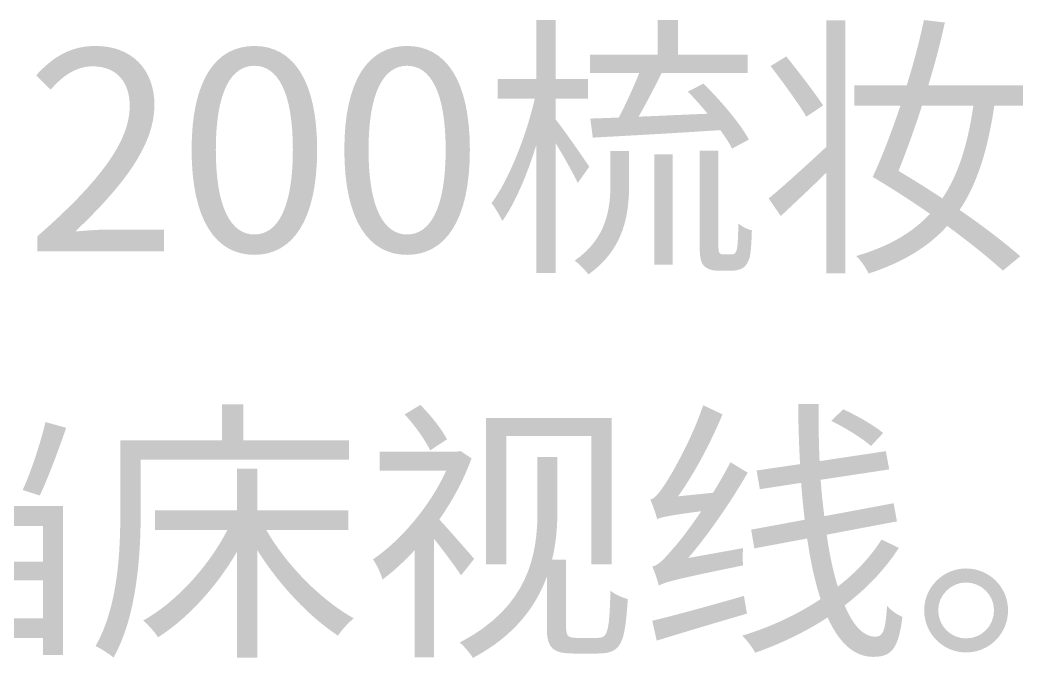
# Model space of a CAD drawing. Header units: millimetres. Extents: x -4600 to 229000, y -4300 to 19460.
# Drawn here: x 61440 to 62485, y 13772 to 14436 of the extents above; entities that cross this region are included whole.
import ezdxf

# ---------------------------------------------------------------- set-up
doc = ezdxf.new("R2010")
doc.units = ezdxf.units.MM
doc.header["$LTSCALE"] = 100
doc.layers.add('A-NOTE', color=7, linetype='Continuous', lineweight=18)

# ---------------------------------------------------------------- blocks, each defined once
blk = doc.blocks.new('A02_SHEET')
at = {"layer": 'A-NOTE'}
h = blk.add_hatch(color=256, dxfattribs=at)
edge = h.paths.add_edge_path()
edge.add_line((21978, 14435.7), (21978, 14374.3))
edge.add_line((21978, 14374.3), (21937.6, 14374.3))
edge.add_line((21937.6, 14374.3), (21937.6, 14354))
edge.add_line((21937.6, 14354), (21976.3, 14354))
edge.add_spline(control_points=[(21976.3, 14354), (21967.4, 14314.8), (21949.3, 14269.5), (21931.3, 14245.1)], knot_values=[0, 0, 0, 0, 1, 1, 1, 1], degree=3, periodic=0)
edge.add_spline(control_points=[(21931.3, 14245.1), (21935, 14240.3), (21939.9, 14232), (21942.5, 14226.5)], knot_values=[0, 0, 0, 0, 1, 1, 1, 1], degree=3, periodic=0)
edge.add_spline(control_points=[(21942.5, 14226.5), (21955.6, 14244.8), (21968.3, 14274.6), (21978, 14305.9)], knot_values=[0, 0, 0, 0, 1, 1, 1, 1], degree=3, periodic=0)
edge.add_line((21978, 14305.9), (21978, 14172.4))
edge.add_line((21978, 14172.4), (21998, 14172.4))
edge.add_line((21998, 14172.4), (21998, 14307.6))
edge.add_spline(control_points=[(21998, 14307.6), (22006.6, 14293.3), (22016.7, 14275.5), (22021, 14266.1)], knot_values=[0, 0, 0, 0, 1, 1, 1, 1], degree=3, periodic=0)
edge.add_line((22021, 14266.1), (22033, 14283))
edge.add_spline(control_points=[(22033, 14283), (22028.1, 14290.4), (22005.8, 14322.8), (21998, 14332.2)], knot_values=[0, 0, 0, 0, 1, 1, 1, 1], degree=3, periodic=0)
edge.add_line((21998, 14332.2), (21998, 14354))
edge.add_line((21998, 14354), (22031.6, 14354))
edge.add_line((22031.6, 14354), (22031.6, 14374.3))
edge.add_line((22031.6, 14374.3), (21998, 14374.3))
edge.add_line((21998, 14374.3), (21998, 14435.7))
edge.add_line((21998, 14435.7), (21978, 14435.7))
h = blk.add_hatch(color=256, dxfattribs=at)
edge = h.paths.add_edge_path()
edge.add_line((22034.1, 14333.1), (22036.7, 14313.3))
edge.add_spline(control_points=[(22036.7, 14313.3), (22072.8, 14315.3), (22122.1, 14317.9), (22169.4, 14321.1)], knot_values=[0, 0, 0, 0, 1, 1, 1, 1], degree=3, periodic=0)
edge.add_spline(control_points=[(22169.4, 14321.1), (22174.5, 14314.2), (22178.8, 14307.6), (22181.7, 14301.9)], knot_values=[0, 0, 0, 0, 1, 1, 1, 1], degree=3, periodic=0)
edge.add_line((22181.7, 14301.9), (22199.2, 14311.3))
edge.add_spline(control_points=[(22199.2, 14311.3), (22190.3, 14327.9), (22169.7, 14352), (22151.9, 14369.5)], knot_values=[0, 0, 0, 0, 1, 1, 1, 1], degree=3, periodic=0)
edge.add_line((22151.9, 14369.5), (22135.6, 14361.2))
edge.add_spline(control_points=[(22135.6, 14361.2), (22142.4, 14354.3), (22149.6, 14346.3), (22156.2, 14338.2)], knot_values=[0, 0, 0, 0, 1, 1, 1, 1], degree=3, periodic=0)
edge.add_line((22156.2, 14338.2), (22084.3, 14335.1))
edge.add_spline(control_points=[(22084.3, 14335.1), (22092.3, 14348.8), (22100.9, 14365.5), (22108.3, 14380.4)], knot_values=[0, 0, 0, 0, 1, 1, 1, 1], degree=3, periodic=0)
edge.add_line((22108.3, 14380.4), (22198, 14380.4))
edge.add_line((22198, 14380.4), (22198, 14399.6))
edge.add_line((22198, 14399.6), (22125.3, 14399.6))
edge.add_line((22125.3, 14399.6), (22125.3, 14435.7))
edge.add_line((22125.3, 14435.7), (22104.3, 14435.7))
edge.add_line((22104.3, 14435.7), (22104.3, 14399.6))
edge.add_line((22104.3, 14399.6), (22033.6, 14399.6))
edge.add_line((22033.6, 14399.6), (22033.6, 14380.4))
edge.add_line((22033.6, 14380.4), (22084.9, 14380.4))
edge.add_spline(control_points=[(22084.9, 14380.4), (22079.1, 14365.5), (22070.8, 14347.7), (22063.7, 14334.2)], knot_values=[0, 0, 0, 0, 1, 1, 1, 1], degree=3, periodic=0)
edge.add_line((22063.7, 14334.2), (22034.1, 14333.1))
h = blk.add_hatch(color=256, dxfattribs=at)
edge = h.paths.add_edge_path()
edge.add_line((22219.8, 14250), (22232.4, 14231.7))
edge.add_spline(control_points=[(22232.4, 14231.7), (22246.4, 14244.8), (22263.3, 14260.6), (22279.7, 14276.7)], knot_values=[0, 0, 0, 0, 1, 1, 1, 1], degree=3, periodic=0)
edge.add_line((22279.7, 14276.7), (22279.7, 14172.1))
edge.add_line((22279.7, 14172.1), (22299.7, 14172.1))
edge.add_line((22299.7, 14172.1), (22299.7, 14435.4))
edge.add_line((22299.7, 14435.4), (22279.7, 14435.4))
edge.add_line((22279.7, 14435.4), (22279.7, 14303.6))
edge.add_spline(control_points=[(22279.7, 14303.6), (22257.6, 14283), (22234.7, 14262.3), (22219.8, 14250)], knot_values=[0, 0, 0, 0, 1, 1, 1, 1], degree=3, periodic=0)
edge = h.paths.add_edge_path(flags=0)
edge.add_spline(control_points=[(22221.8, 14387.8), (22234.7, 14370.9), (22251, 14348.6), (22259, 14335.1)], knot_values=[0, 0, 0, 0, 1, 1, 1, 1], degree=3, periodic=0)
edge.add_line((22259, 14335.1), (22276.5, 14346.8))
edge.add_spline(control_points=[(22276.5, 14346.8), (22267.9, 14359.7), (22251.3, 14381.5), (22238.1, 14397.8)], knot_values=[0, 0, 0, 0, 1, 1, 1, 1], degree=3, periodic=0)
edge.add_line((22238.1, 14397.8), (22221.8, 14387.8))
h = blk.add_hatch(color=256, dxfattribs=at)
edge = h.paths.add_edge_path()
edge.add_spline(control_points=[(22328.1, 14272.4), (22348.4, 14260.3), (22368.8, 14247.1), (22387.7, 14234)], knot_values=[0, 0, 0, 0, 1, 1, 1, 1], degree=3, periodic=0)
edge.add_spline(control_points=[(22387.7, 14234), (22369.3, 14214.2), (22344.7, 14199.9), (22310.9, 14190.1)], knot_values=[0, 0, 0, 0, 1, 1, 1, 1], degree=3, periodic=0)
edge.add_spline(control_points=[(22310.9, 14190.1), (22315.5, 14185.8), (22321.2, 14177.8), (22323.8, 14171.8)], knot_values=[0, 0, 0, 0, 1, 1, 1, 1], degree=3, periodic=0)
edge.add_spline(control_points=[(22323.8, 14171.8), (22359.6, 14183.5), (22386, 14199.6), (22405.7, 14221.4)], knot_values=[0, 0, 0, 0, 1, 1, 1, 1], degree=3, periodic=0)
edge.add_spline(control_points=[(22405.7, 14221.4), (22428.4, 14204.7), (22448.4, 14188.7), (22463.6, 14174.9)], knot_values=[0, 0, 0, 0, 1, 1, 1, 1], degree=3, periodic=0)
edge.add_line((22463.6, 14174.9), (22481.7, 14189.8))
edge.add_spline(control_points=[(22481.7, 14189.8), (22465.3, 14204.2), (22443.3, 14221.1), (22418.6, 14238)], knot_values=[0, 0, 0, 0, 1, 1, 1, 1], degree=3, periodic=0)
edge.add_spline(control_points=[(22418.6, 14238), (22437.5, 14266.1), (22448.1, 14301.9), (22454.7, 14346.6)], knot_values=[0, 0, 0, 0, 1, 1, 1, 1], degree=3, periodic=0)
edge.add_line((22454.7, 14346.6), (22484.5, 14346.6))
edge.add_line((22484.5, 14346.6), (22484.5, 14367.8))
edge.add_line((22484.5, 14367.8), (22386, 14367.8))
edge.add_spline(control_points=[(22386, 14367.8), (22392.8, 14390.1), (22398.9, 14412.7), (22403.2, 14433.1)], knot_values=[0, 0, 0, 0, 1, 1, 1, 1], degree=3, periodic=0)
edge.add_line((22403.2, 14433.1), (22381.4, 14435.7))
edge.add_spline(control_points=[(22381.4, 14435.7), (22377.1, 14414.7), (22370.8, 14391.2), (22363.6, 14367.8)], knot_values=[0, 0, 0, 0, 1, 1, 1, 1], degree=3, periodic=0)
edge.add_line((22363.6, 14367.8), (22308.9, 14367.8))
edge.add_line((22308.9, 14367.8), (22308.9, 14346.6))
edge.add_line((22308.9, 14346.6), (22357, 14346.6))
edge.add_spline(control_points=[(22357, 14346.6), (22347.6, 14318.5), (22337.3, 14292.1), (22328.1, 14272.4)], knot_values=[0, 0, 0, 0, 1, 1, 1, 1], degree=3, periodic=0)
edge = h.paths.add_edge_path(flags=0)
edge.add_spline(control_points=[(22432.9, 14346.6), (22427.2, 14307), (22417.5, 14275.2), (22400.6, 14250)], knot_values=[0, 0, 0, 0, 1, 1, 1, 1], degree=3, periodic=0)
edge.add_spline(control_points=[(22400.6, 14250), (22385.7, 14260), (22370.2, 14269.5), (22355, 14278.7)], knot_values=[0, 0, 0, 0, 1, 1, 1, 1], degree=3, periodic=0)
edge.add_spline(control_points=[(22355, 14278.7), (22363, 14298.7), (22371.6, 14322.2), (22379.4, 14346.6)], knot_values=[0, 0, 0, 0, 1, 1, 1, 1], degree=3, periodic=0)
edge.add_line((22379.4, 14346.6), (22432.9, 14346.6))
h = blk.add_hatch(color=256, dxfattribs=at)
edge = h.paths.add_edge_path()
edge.add_line((21458.3, 14195), (21590.4, 14195))
edge.add_line((21590.4, 14195), (21590.4, 14217.6))
edge.add_line((21590.4, 14217.6), (21532.2, 14217.6))
edge.add_spline(control_points=[(21532.2, 14217.6), (21521.6, 14217.6), (21508.7, 14216.5), (21497.8, 14215.6)], knot_values=[0, 0, 0, 0, 1, 1, 1, 1], degree=3, periodic=0)
edge.add_spline(control_points=[(21497.8, 14215.6), (21547.1, 14262.3), (21580.3, 14305), (21580.3, 14347.1), (21580.3, 14384.4), (21556.6, 14408.7), (21519, 14408.7), (21492.4, 14408.7), (21474.1, 14396.7), (21457.1, 14378.1)], knot_values=[0, 0, 0, 0, 1, 1, 1, 2, 2, 2, 3, 3, 3, 3], degree=3, periodic=0)
edge.add_line((21457.1, 14378.1), (21472.3, 14363.2))
edge.add_spline(control_points=[(21472.3, 14363.2), (21484.1, 14377.2), (21498.7, 14387.5), (21515.9, 14387.5), (21542, 14387.5), (21554.6, 14370), (21554.6, 14346), (21554.6, 14309.9), (21524.2, 14268.1), (21458.3, 14210.5)], knot_values=[0, 0, 0, 0, 1, 1, 1, 2, 2, 2, 3, 3, 3, 3], degree=3, periodic=0)
edge.add_line((21458.3, 14210.5), (21458.3, 14195))
h = blk.add_hatch(color=256, dxfattribs=at)
edge = h.paths.add_edge_path()
edge.add_spline(control_points=[(21684.3, 14191.3), (21724.2, 14191.3), (21749.7, 14227.4), (21749.7, 14300.7), (21749.7, 14373.5), (21724.2, 14408.7), (21684.3, 14408.7), (21644.2, 14408.7), (21619, 14373.5), (21619, 14300.7), (21619, 14227.4), (21644.2, 14191.3), (21684.3, 14191.3)], knot_values=[0, 0, 0, 0, 1, 1, 1, 2, 2, 2, 3, 3, 3, 4, 4, 4, 4], degree=3, periodic=0)
edge = h.paths.add_edge_path(flags=0)
edge.add_spline(control_points=[(21684.3, 14212.5), (21660.6, 14212.5), (21644.2, 14239.1), (21644.2, 14300.7), (21644.2, 14362), (21660.6, 14388.1), (21684.3, 14388.1), (21708.1, 14388.1), (21724.4, 14362), (21724.4, 14300.7), (21724.4, 14239.1), (21708.1, 14212.5), (21684.3, 14212.5)], knot_values=[0, 0, 0, 0, 1, 1, 1, 2, 2, 2, 3, 3, 3, 4, 4, 4, 4], degree=3, periodic=0)
h = blk.add_hatch(color=256, dxfattribs=at)
edge = h.paths.add_edge_path()
edge.add_spline(control_points=[(21843.3, 14191.3), (21883.2, 14191.3), (21908.7, 14227.4), (21908.7, 14300.7), (21908.7, 14373.5), (21883.2, 14408.7), (21843.3, 14408.7), (21803.2, 14408.7), (21778, 14373.5), (21778, 14300.7), (21778, 14227.4), (21803.2, 14191.3), (21843.3, 14191.3)], knot_values=[0, 0, 0, 0, 1, 1, 1, 2, 2, 2, 3, 3, 3, 4, 4, 4, 4], degree=3, periodic=0)
edge = h.paths.add_edge_path(flags=0)
edge.add_spline(control_points=[(21843.3, 14212.5), (21819.6, 14212.5), (21803.2, 14239.1), (21803.2, 14300.7), (21803.2, 14362), (21819.6, 14388.1), (21843.3, 14388.1), (21867.1, 14388.1), (21883.5, 14362), (21883.5, 14300.7), (21883.5, 14239.1), (21867.1, 14212.5), (21843.3, 14212.5)], knot_values=[0, 0, 0, 0, 1, 1, 1, 2, 2, 2, 3, 3, 3, 4, 4, 4, 4], degree=3, periodic=0)
h = blk.add_hatch(color=256, dxfattribs=at)
edge = h.paths.add_edge_path()
edge.add_line((22055.1, 14299.3), (22055.1, 14266.1))
edge.add_spline(control_points=[(22055.1, 14266.1), (22055.1, 14239.7), (22051.3, 14208.5), (22017.8, 14185.3)], knot_values=[0, 0, 0, 0, 1, 1, 1, 1], degree=3, periodic=0)
edge.add_spline(control_points=[(22017.8, 14185.3), (22022.4, 14182.1), (22029, 14175.2), (22032.1, 14170.9)], knot_values=[0, 0, 0, 0, 1, 1, 1, 1], degree=3, periodic=0)
edge.add_spline(control_points=[(22032.1, 14170.9), (22069.7, 14197.6), (22074.5, 14233.7), (22074.5, 14265.8)], knot_values=[0, 0, 0, 0, 1, 1, 1, 1], degree=3, periodic=0)
edge.add_line((22074.5, 14265.8), (22074.5, 14299.3))
edge.add_line((22074.5, 14299.3), (22055.1, 14299.3))
blk.add_hatch(color=256, dxfattribs=at).paths.add_polyline_path([(22100.9, 14295.8), (22100.9, 14181.2), (22119.8, 14181.2), (22119.8, 14295.8), (22100.9, 14295.8)])
h = blk.add_hatch(color=256, dxfattribs=at)
edge = h.paths.add_edge_path()
edge.add_line((22147.9, 14299.6), (22147.9, 14205))
edge.add_spline(control_points=[(22147.9, 14205), (22147.9, 14187.8), (22149, 14183.3), (22152.8, 14179.5)], knot_values=[0, 0, 0, 0, 1, 1, 1, 1], degree=3, periodic=0)
edge.add_spline(control_points=[(22152.8, 14179.5), (22156.5, 14176.1), (22162.5, 14174.7), (22167.9, 14174.7), (22170.2, 14174.7), (22176.8, 14174.7), (22180, 14174.7), (22184.3, 14174.7), (22189.4, 14175.5), (22192.6, 14177.5)], knot_values=[0, 0, 0, 0, 1, 1, 1, 2, 2, 2, 3, 3, 3, 3], degree=3, periodic=0)
edge.add_spline(control_points=[(22192.6, 14177.5), (22195.7, 14179.2), (22198, 14182.7), (22199.7, 14187.6)], knot_values=[0, 0, 0, 0, 1, 1, 1, 1], degree=3, periodic=0)
edge.add_spline(control_points=[(22199.7, 14187.6), (22201.2, 14192.1), (22202, 14205.3), (22202.3, 14216.8)], knot_values=[0, 0, 0, 0, 1, 1, 1, 1], degree=3, periodic=0)
edge.add_spline(control_points=[(22202.3, 14216.8), (22197.4, 14217.9), (22192, 14220.8), (22188.3, 14223.9)], knot_values=[0, 0, 0, 0, 1, 1, 1, 1], degree=3, periodic=0)
edge.add_spline(control_points=[(22188.3, 14223.9), (22188, 14212.5), (22187.7, 14203.6), (22187.1, 14199.6), (22186.6, 14195.9), (22185.7, 14193.9), (22184.6, 14192.7)], knot_values=[0, 0, 0, 0, 1, 1, 1, 2, 2, 2, 2], degree=3, periodic=0)
edge.add_spline(control_points=[(22184.6, 14192.7), (22183.4, 14192.1), (22181.4, 14191.8), (22179.4, 14191.8), (22177.4, 14191.8), (22174.2, 14191.8), (22172.8, 14191.8), (22171.1, 14191.8), (22169.4, 14192.1), (22168.5, 14193.3), (22167.7, 14194.4), (22167.4, 14197.6), (22167.4, 14203.3)], knot_values=[0, 0, 0, 0, 1, 1, 1, 2, 2, 2, 3, 3, 3, 4, 4, 4, 4], degree=3, periodic=0)
edge.add_line((22167.4, 14203.3), (22167.4, 14299.6))
edge.add_line((22167.4, 14299.6), (22147.9, 14299.6))
h = blk.add_hatch(color=256, dxfattribs=at)
h.paths.add_polyline_path([(21329.4, 13813), (21329.4, 13792.4), (21464.3, 13792.4), (21464.3, 13774.7), (21485.2, 13774.7), (21485.2, 13929.9), (21423.3, 13929.9), (21423.3, 14034.8), (21402.4, 14034.8), (21402.4, 13929.9), (21336, 13929.9), (21336, 13909), (21464.3, 13909), (21464.3, 13872.1), (21339.1, 13872.1), (21339.1, 13852.6), (21464.3, 13852.6), (21464.3, 13813), (21329.4, 13813)])
edge = h.paths.add_edge_path(flags=0)
edge.add_spline(control_points=[(21466.9, 14017.3), (21461.7, 13995.8), (21451.7, 13964.9), (21443.1, 13946.6)], knot_values=[0, 0, 0, 0, 1, 1, 1, 1], degree=3, periodic=0)
edge.add_line((21443.1, 13946.6), (21460.9, 13940.8))
edge.add_spline(control_points=[(21460.9, 13940.8), (21469.5, 13958.9), (21480.1, 13987.2), (21488.4, 14011.3)], knot_values=[0, 0, 0, 0, 1, 1, 1, 1], degree=3, periodic=0)
edge.add_line((21488.4, 14011.3), (21466.9, 14017.3))
edge = h.paths.add_edge_path(flags=0)
edge.add_spline(control_points=[(21339.7, 14010.2), (21348, 13989.2), (21357.2, 13961.2), (21361.2, 13943.4)], knot_values=[0, 0, 0, 0, 1, 1, 1, 1], degree=3, periodic=0)
edge.add_line((21361.2, 13943.4), (21380.4, 13950.3))
edge.add_spline(control_points=[(21380.4, 13950.3), (21376.4, 13968.3), (21366.6, 13995.5), (21357.7, 14016.5)], knot_values=[0, 0, 0, 0, 1, 1, 1, 1], degree=3, periodic=0)
edge.add_line((21357.7, 14016.5), (21339.7, 14010.2))
h = blk.add_hatch(color=256, dxfattribs=at)
edge = h.paths.add_edge_path()
edge.add_line((21544.8, 13998.4), (21544.8, 13924.2))
edge.add_spline(control_points=[(21544.8, 13924.2), (21544.8, 13883.2), (21542.5, 13825.1), (21519, 13784.1)], knot_values=[0, 0, 0, 0, 1, 1, 1, 1], degree=3, periodic=0)
edge.add_spline(control_points=[(21519, 13784.1), (21524.2, 13781.8), (21533.6, 13775.8), (21537.7, 13772.1)], knot_values=[0, 0, 0, 0, 1, 1, 1, 1], degree=3, periodic=0)
edge.add_spline(control_points=[(21537.7, 13772.1), (21562.3, 13815.6), (21566, 13880.4), (21566, 13924.2)], knot_values=[0, 0, 0, 0, 1, 1, 1, 1], degree=3, periodic=0)
edge.add_line((21566, 13924.2), (21566, 13978.1))
edge.add_line((21566, 13978.1), (21782.9, 13978.1))
edge.add_line((21782.9, 13978.1), (21782.9, 13998.4))
edge.add_line((21782.9, 13998.4), (21672.9, 13998.4))
edge.add_line((21672.9, 13998.4), (21672.9, 14035.7))
edge.add_line((21672.9, 14035.7), (21650.8, 14035.7))
edge.add_line((21650.8, 14035.7), (21650.8, 13998.4))
edge.add_line((21650.8, 13998.4), (21544.8, 13998.4))
edge = h.paths.add_edge_path(flags=0)
edge.add_line((21666.3, 13968.9), (21666.3, 13925.4))
edge.add_line((21666.3, 13925.4), (21580.9, 13925.4))
edge.add_line((21580.9, 13925.4), (21580.9, 13905))
edge.add_line((21580.9, 13905), (21656.3, 13905))
edge.add_spline(control_points=[(21656.3, 13905), (21636.5, 13866.6), (21602.4, 13829.4), (21568.6, 13810.8)], knot_values=[0, 0, 0, 0, 1, 1, 1, 1], degree=3, periodic=0)
edge.add_spline(control_points=[(21568.6, 13810.8), (21573.5, 13806.7), (21580.6, 13798.7), (21584.1, 13793.3)], knot_values=[0, 0, 0, 0, 1, 1, 1, 1], degree=3, periodic=0)
edge.add_spline(control_points=[(21584.1, 13793.3), (21614.4, 13812.5), (21644.8, 13845.4), (21666.3, 13882.4)], knot_values=[0, 0, 0, 0, 1, 1, 1, 1], degree=3, periodic=0)
edge.add_line((21666.3, 13882.4), (21666.3, 13772.1))
edge.add_line((21666.3, 13772.1), (21687.5, 13772.1))
edge.add_line((21687.5, 13772.1), (21687.5, 13883.8))
edge.add_spline(control_points=[(21687.5, 13883.8), (21710.1, 13847.7), (21741.9, 13814.2), (21771.4, 13795)], knot_values=[0, 0, 0, 0, 1, 1, 1, 1], degree=3, periodic=0)
edge.add_spline(control_points=[(21771.4, 13795), (21775.2, 13801), (21782.6, 13808.8), (21787.8, 13813)], knot_values=[0, 0, 0, 0, 1, 1, 1, 1], degree=3, periodic=0)
edge.add_spline(control_points=[(21787.8, 13813), (21754.2, 13831.7), (21717.9, 13868.1), (21696.7, 13905)], knot_values=[0, 0, 0, 0, 1, 1, 1, 1], degree=3, periodic=0)
edge.add_line((21696.7, 13905), (21782, 13905))
edge.add_line((21782, 13905), (21782, 13925.4))
edge.add_line((21782, 13925.4), (21687.5, 13925.4))
edge.add_line((21687.5, 13925.4), (21687.5, 13968.9))
edge.add_line((21687.5, 13968.9), (21666.3, 13968.9))
h = blk.add_hatch(color=256, dxfattribs=at)
edge = h.paths.add_edge_path()
edge.add_spline(control_points=[(21840.8, 14025.3), (21851.1, 14014.2), (21862.3, 13998.4), (21867.4, 13987.8)], knot_values=[0, 0, 0, 0, 1, 1, 1, 1], degree=3, periodic=0)
edge.add_line((21867.4, 13987.8), (21884.9, 13999.3))
edge.add_spline(control_points=[(21884.9, 13999.3), (21879.7, 14009.3), (21868.3, 14024.2), (21857.1, 14035.1)], knot_values=[0, 0, 0, 0, 1, 1, 1, 1], degree=3, periodic=0)
edge.add_line((21857.1, 14035.1), (21840.8, 14025.3))
h = blk.add_hatch(color=256, dxfattribs=at)
edge = h.paths.add_edge_path()
edge.add_spline(control_points=[(22103.8, 13916.2), (22107.8, 13918.2), (22114.7, 13919.9), (22149.6, 13924.5)], knot_values=[0, 0, 0, 0, 1, 1, 1, 1], degree=3, periodic=0)
edge.add_spline(control_points=[(22149.6, 13924.5), (22137, 13905.9), (22125.8, 13891.5), (22120.4, 13885.8)], knot_values=[0, 0, 0, 0, 1, 1, 1, 1], degree=3, periodic=0)
edge.add_spline(control_points=[(22120.4, 13885.8), (22111.5, 13875.2), (22104.9, 13868.1), (22098.6, 13866.9)], knot_values=[0, 0, 0, 0, 1, 1, 1, 1], degree=3, periodic=0)
edge.add_spline(control_points=[(22098.6, 13866.9), (22101.2, 13861.5), (22104.3, 13851.4), (22105.5, 13847.1)], knot_values=[0, 0, 0, 0, 1, 1, 1, 1], degree=3, periodic=0)
edge.add_spline(control_points=[(22105.5, 13847.1), (22111.5, 13850.6), (22121.2, 13853.4), (22193.2, 13868.1)], knot_values=[0, 0, 0, 0, 1, 1, 1, 1], degree=3, periodic=0)
edge.add_spline(control_points=[(22193.2, 13868.1), (22192.6, 13872.4), (22192.6, 13880.4), (22193.2, 13886.1)], knot_values=[0, 0, 0, 0, 1, 1, 1, 1], degree=3, periodic=0)
edge.add_line((22193.2, 13886.1), (22136.1, 13875.8))
edge.add_spline(control_points=[(22136.1, 13875.8), (22157.9, 13901.6), (22179.7, 13933.1), (22198, 13964.6)], knot_values=[0, 0, 0, 0, 1, 1, 1, 1], degree=3, periodic=0)
edge.add_line((22198, 13964.6), (22180, 13975.5))
edge.add_spline(control_points=[(22180, 13975.5), (22174.5, 13964.9), (22168.2, 13954), (22161.9, 13943.7)], knot_values=[0, 0, 0, 0, 1, 1, 1, 1], degree=3, periodic=0)
edge.add_line((22161.9, 13943.7), (22125.5, 13940))
edge.add_spline(control_points=[(22125.5, 13940), (22142.7, 13964.3), (22159.3, 13995.3), (22171.7, 14025.3)], knot_values=[0, 0, 0, 0, 1, 1, 1, 1], degree=3, periodic=0)
edge.add_line((22171.7, 14025.3), (22151.6, 14034.8))
edge.add_spline(control_points=[(22151.6, 14034.8), (22140.2, 14000.4), (22119.2, 13963.7), (22112.9, 13954.3), (22106.6, 13944.5), (22101.8, 13938), (22096.6, 13936.5)], knot_values=[0, 0, 0, 0, 1, 1, 1, 2, 2, 2, 2], degree=3, periodic=0)
edge.add_spline(control_points=[(22096.6, 13936.5), (22099.2, 13930.8), (22102.6, 13920.5), (22103.8, 13916.2)], knot_values=[0, 0, 0, 0, 1, 1, 1, 1], degree=3, periodic=0)
h = blk.add_hatch(color=256, dxfattribs=at)
edge = h.paths.add_edge_path()
edge.add_spline(control_points=[(22337.3, 13895), (22325.8, 13876.9), (22310.3, 13860.3), (22291.7, 13846)], knot_values=[0, 0, 0, 0, 1, 1, 1, 1], degree=3, periodic=0)
edge.add_spline(control_points=[(22291.7, 13846), (22287.1, 13861.2), (22283.1, 13879.5), (22280.2, 13900.1)], knot_values=[0, 0, 0, 0, 1, 1, 1, 1], degree=3, periodic=0)
edge.add_line((22280.2, 13900.1), (22353.3, 13913.9))
edge.add_line((22353.3, 13913.9), (22349.9, 13932.8))
edge.add_line((22349.9, 13932.8), (22277.7, 13919.3))
edge.add_spline(control_points=[(22277.7, 13919.3), (22276.2, 13931.4), (22274.8, 13944), (22273.9, 13957.2)], knot_values=[0, 0, 0, 0, 1, 1, 1, 1], degree=3, periodic=0)
edge.add_line((22273.9, 13957.2), (22345.3, 13968))
edge.add_line((22345.3, 13968), (22341.8, 13987))
edge.add_line((22341.8, 13987), (22272.8, 13976.6))
edge.add_spline(control_points=[(22272.8, 13976.6), (22271.9, 13995.8), (22271.7, 14015.6), (22271.7, 14036.2)], knot_values=[0, 0, 0, 0, 1, 1, 1, 1], degree=3, periodic=0)
edge.add_line((22271.7, 14036.2), (22250.5, 14036.2))
edge.add_spline(control_points=[(22250.5, 14036.2), (22250.7, 14014.7), (22251.3, 13993.8), (22252.5, 13973.5)], knot_values=[0, 0, 0, 0, 1, 1, 1, 1], degree=3, periodic=0)
edge.add_line((22252.5, 13973.5), (22207.2, 13966.9))
edge.add_line((22207.2, 13966.9), (22210.6, 13947.4))
edge.add_line((22210.6, 13947.4), (22253.6, 13954))
edge.add_spline(control_points=[(22253.6, 13954), (22254.5, 13940.8), (22255.9, 13927.9), (22257.3, 13915.6)], knot_values=[0, 0, 0, 0, 1, 1, 1, 1], degree=3, periodic=0)
edge.add_line((22257.3, 13915.6), (22201.5, 13905.3))
edge.add_line((22201.5, 13905.3), (22204.9, 13885.8))
edge.add_line((22204.9, 13885.8), (22259.9, 13896.1))
edge.add_spline(control_points=[(22259.9, 13896.1), (22263.3, 13872.4), (22267.9, 13850.9), (22273.9, 13833.1)], knot_values=[0, 0, 0, 0, 1, 1, 1, 1], degree=3, periodic=0)
edge.add_spline(control_points=[(22273.9, 13833.1), (22249.6, 13816.8), (22221.5, 13803.9), (22192.3, 13795)], knot_values=[0, 0, 0, 0, 1, 1, 1, 1], degree=3, periodic=0)
edge.add_spline(control_points=[(22192.3, 13795), (22197.4, 13790.1), (22202.9, 13782.4), (22205.8, 13777.2)], knot_values=[0, 0, 0, 0, 1, 1, 1, 1], degree=3, periodic=0)
edge.add_spline(control_points=[(22205.8, 13777.2), (22232.7, 13786.7), (22258.2, 13799), (22281.1, 13813.9)], knot_values=[0, 0, 0, 0, 1, 1, 1, 1], degree=3, periodic=0)
edge.add_spline(control_points=[(22281.1, 13813.9), (22292.9, 13788.1), (22308.3, 13772.9), (22328.7, 13772.9), (22348.4, 13772.9), (22355, 13782.4), (22359, 13814.5)], knot_values=[0, 0, 0, 0, 1, 1, 1, 2, 2, 2, 2], degree=3, periodic=0)
edge.add_spline(control_points=[(22359, 13814.5), (22354.2, 13816.5), (22347.3, 13821.1), (22343, 13825.9)], knot_values=[0, 0, 0, 0, 1, 1, 1, 1], degree=3, periodic=0)
edge.add_spline(control_points=[(22343, 13825.9), (22341.6, 13800.4), (22338.7, 13793.9), (22331, 13793.9), (22318.3, 13793.9), (22307.7, 13805.6), (22298.9, 13826.5)], knot_values=[0, 0, 0, 0, 1, 1, 1, 2, 2, 2, 2], degree=3, periodic=0)
edge.add_spline(control_points=[(22298.9, 13826.5), (22321.5, 13843.7), (22341, 13864), (22355.3, 13886.4)], knot_values=[0, 0, 0, 0, 1, 1, 1, 1], degree=3, periodic=0)
edge.add_line((22355.3, 13886.4), (22337.3, 13895))
edge = h.paths.add_edge_path(flags=0)
edge.add_spline(control_points=[(22284.8, 14018.5), (22299.2, 14011.6), (22317.2, 14000.4), (22326.4, 13992.4)], knot_values=[0, 0, 0, 0, 1, 1, 1, 1], degree=3, periodic=0)
edge.add_line((22326.4, 13992.4), (22339, 14005.9))
edge.add_spline(control_points=[(22339, 14005.9), (22329.8, 14013.6), (22311.5, 14024.2), (22297.4, 14030.5)], knot_values=[0, 0, 0, 0, 1, 1, 1, 1], degree=3, periodic=0)
edge.add_line((22297.4, 14030.5), (22284.8, 14018.5))
h = blk.add_hatch(color=256, dxfattribs=at)
edge = h.paths.add_edge_path()
edge.add_line((21979.1, 13980.9), (21979.1, 13925.1))
edge.add_spline(control_points=[(21979.1, 13925.1), (21979.1, 13880.1), (21970.5, 13825.4), (21898.1, 13787.8)], knot_values=[0, 0, 0, 0, 1, 1, 1, 1], degree=3, periodic=0)
edge.add_spline(control_points=[(21898.1, 13787.8), (21902.4, 13784.4), (21909.2, 13776.4), (21911.8, 13771.8)], knot_values=[0, 0, 0, 0, 1, 1, 1, 1], degree=3, periodic=0)
edge.add_spline(control_points=[(21911.8, 13771.8), (21954.8, 13794.4), (21977.4, 13825.1), (21988.9, 13856.3)], knot_values=[0, 0, 0, 0, 1, 1, 1, 1], degree=3, periodic=0)
edge.add_line((21988.9, 13856.3), (21988.9, 13800.7))
edge.add_spline(control_points=[(21988.9, 13800.7), (21988.9, 13781.5), (21996.6, 13776.4), (22016.1, 13776.4)], knot_values=[0, 0, 0, 0, 1, 1, 1, 1], degree=3, periodic=0)
edge.add_line((22016.1, 13776.4), (22042.2, 13776.4))
edge.add_spline(control_points=[(22042.2, 13776.4), (22067.1, 13776.4), (22070.2, 13788.1), (22073.1, 13833.1)], knot_values=[0, 0, 0, 0, 1, 1, 1, 1], degree=3, periodic=0)
edge.add_spline(control_points=[(22073.1, 13833.1), (22067.7, 13834.5), (22060.5, 13837.4), (22055.1, 13841.7)], knot_values=[0, 0, 0, 0, 1, 1, 1, 1], degree=3, periodic=0)
edge.add_spline(control_points=[(22055.1, 13841.7), (22053.9, 13800.4), (22052.5, 13792.7), (22042.5, 13792.7)], knot_values=[0, 0, 0, 0, 1, 1, 1, 1], degree=3, periodic=0)
edge.add_line((22042.5, 13792.7), (22019.2, 13792.7))
edge.add_spline(control_points=[(22019.2, 13792.7), (22011.2, 13792.7), (22008.9, 13795), (22008.9, 13803)], knot_values=[0, 0, 0, 0, 1, 1, 1, 1], degree=3, periodic=0)
edge.add_line((22008.9, 13803), (22008.9, 13874.1))
edge.add_line((22008.9, 13874.1), (21994.3, 13874.1))
edge.add_spline(control_points=[(21994.3, 13874.1), (21998.6, 13891.5), (21999.8, 13908.7), (21999.8, 13924.5)], knot_values=[0, 0, 0, 0, 1, 1, 1, 1], degree=3, periodic=0)
edge.add_line((21999.8, 13924.5), (21999.8, 13980.9))
edge.add_line((21999.8, 13980.9), (21979.1, 13980.9))
h.paths.add_polyline_path([(21925.6, 14021.6), (21925.6, 13869.2), (21946.5, 13869.2), (21946.5, 14002.7), (22035, 14002.7), (22035, 13869.2), (22056.5, 13869.2), (22056.5, 14021.6), (21925.6, 14021.6)], flags=0)
h = blk.add_hatch(color=256, dxfattribs=at)
edge = h.paths.add_edge_path()
edge.add_line((21814.7, 13986.4), (21814.7, 13966.6))
edge.add_line((21814.7, 13966.6), (21884, 13966.6))
edge.add_spline(control_points=[(21884, 13966.6), (21867.4, 13930.2), (21837.3, 13894.4), (21807.8, 13874.4)], knot_values=[0, 0, 0, 0, 1, 1, 1, 1], degree=3, periodic=0)
edge.add_spline(control_points=[(21807.8, 13874.4), (21811, 13870.3), (21816.1, 13859.5), (21817.8, 13853.4)], knot_values=[0, 0, 0, 0, 1, 1, 1, 1], degree=3, periodic=0)
edge.add_spline(control_points=[(21817.8, 13853.4), (21829, 13861.8), (21840.2, 13872.1), (21851.1, 13883.8)], knot_values=[0, 0, 0, 0, 1, 1, 1, 1], degree=3, periodic=0)
edge.add_line((21851.1, 13883.8), (21851.1, 13772.4))
edge.add_line((21851.1, 13772.4), (21871.4, 13772.4))
edge.add_line((21871.4, 13772.4), (21871.4, 13895.8))
edge.add_spline(control_points=[(21871.4, 13895.8), (21881.4, 13883), (21893.8, 13866.6), (21899.5, 13857.7)], knot_values=[0, 0, 0, 0, 1, 1, 1, 1], degree=3, periodic=0)
edge.add_line((21899.5, 13857.7), (21913.2, 13874.9))
edge.add_spline(control_points=[(21913.2, 13874.9), (21907.8, 13881.2), (21887.7, 13904.2), (21876.9, 13915.9)], knot_values=[0, 0, 0, 0, 1, 1, 1, 1], degree=3, periodic=0)
edge.add_spline(control_points=[(21876.9, 13915.9), (21890.6, 13935.4), (21902.4, 13957.2), (21910.4, 13979.5)], knot_values=[0, 0, 0, 0, 1, 1, 1, 1], degree=3, periodic=0)
edge.add_line((21910.4, 13979.5), (21898.9, 13987.2))
edge.add_line((21898.9, 13987.2), (21894.9, 13986.4))
edge.add_line((21894.9, 13986.4), (21814.7, 13986.4))
h = blk.add_hatch(color=256, dxfattribs=at)
edge = h.paths.add_edge_path()
edge.add_spline(control_points=[(22425.2, 13864.9), (22401.4, 13864.9), (22381.7, 13845.4), (22381.7, 13821.4), (22381.7, 13797), (22401.4, 13777.5), (22425.2, 13777.5), (22449.6, 13777.5), (22469, 13797), (22469, 13821.4), (22469, 13845.4), (22449.6, 13864.9), (22425.2, 13864.9)], knot_values=[0, 0, 0, 0, 1, 1, 1, 2, 2, 2, 3, 3, 3, 4, 4, 4, 4], degree=3, periodic=0)
edge = h.paths.add_edge_path(flags=0)
edge.add_spline(control_points=[(22425.2, 13792.1), (22409.5, 13792.1), (22396.3, 13805), (22396.3, 13821.4), (22396.3, 13837.1), (22409.5, 13850.3), (22425.2, 13850.3), (22441.5, 13850.3), (22454.4, 13837.1), (22454.4, 13821.4), (22454.4, 13805), (22441.5, 13792.1), (22425.2, 13792.1)], knot_values=[0, 0, 0, 0, 1, 1, 1, 2, 2, 2, 3, 3, 3, 4, 4, 4, 4], degree=3, periodic=0)
h = blk.add_hatch(color=256, dxfattribs=at)
edge = h.paths.add_edge_path()
edge.add_line((22098.6, 13810.5), (22103.2, 13789.8))
edge.add_spline(control_points=[(22103.2, 13789.8), (22129.5, 13797.9), (22163.9, 13808.2), (22197.2, 13817.9)], knot_values=[0, 0, 0, 0, 1, 1, 1, 1], degree=3, periodic=0)
edge.add_line((22197.2, 13817.9), (22194, 13836.3))
edge.add_spline(control_points=[(22194, 13836.3), (22158.8, 13826.2), (22122.4, 13816.2), (22098.6, 13810.5)], knot_values=[0, 0, 0, 0, 1, 1, 1, 1], degree=3, periodic=0)

msp = doc.modelspace()

# ---------------------------------------------------------------- block references
msp.add_blockref('A02_SHEET', (40000, 0))

doc.saveas('drawing.dxf')
